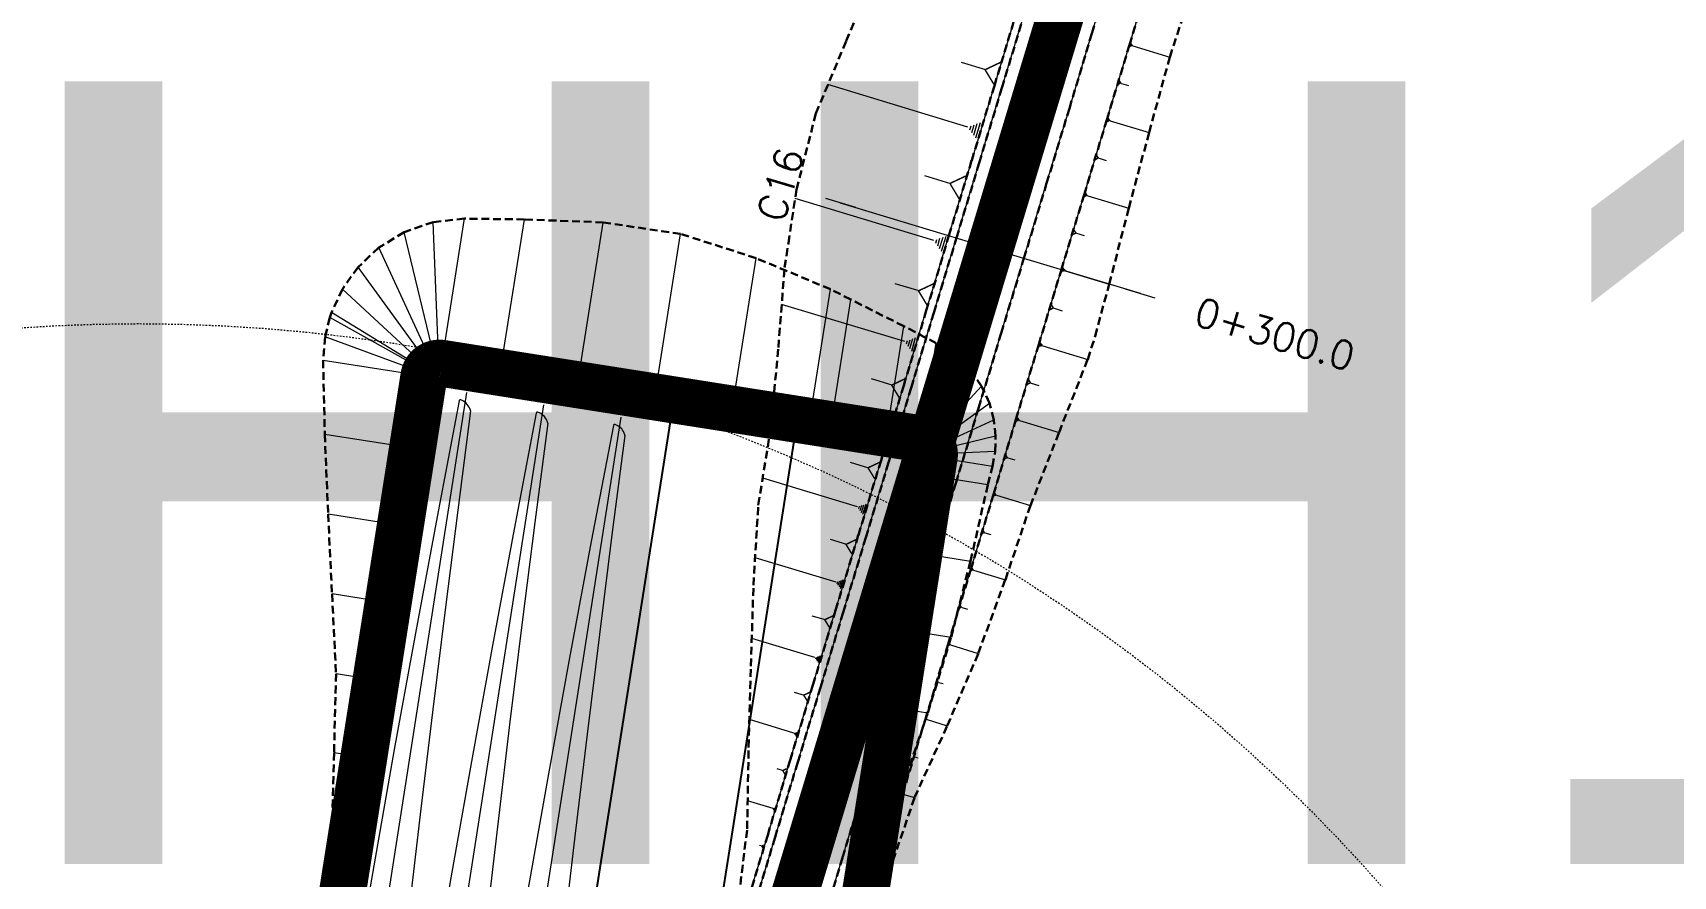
# Model space of a CAD drawing. Header units: metres. Extents: x 544752 to 548977, y 1840603 to 1844608.
# Drawn here: x 544981 to 545085.8, y 1844045.3 to 1844099.2 of the extents above; entities that cross this region are included whole.
import ezdxf

# ---------------------------------------------------------------- set-up
doc = ezdxf.new("R2010")
doc.units = ezdxf.units.M
doc.header["$MEASUREMENT"] = 0
for name, pattern in [('ACAD_ISO02W100', [15, 12, -3]), ('Anordnung Grundriss$0$GESTRICHELT', [0.75, 0.5, -0.25]), ('HIDDEN', [0.375, 0.25, -0.125])]:
    doc.linetypes.add(name, pattern=pattern)
doc.layers.add('C-ROAD', color=7, linetype='Continuous')
for name, color, linetype, lineweight in [('C-ROAD-CORR', 5, 'Continuous', 0), ('C-ROAD-SAMP', 150, 'HIDDEN', 0), ('C-ROAD-SAMP-TEXT', 11, 'Continuous', 0), ('C-ROAD-STAN', 11, 'Continuous', 0), ('C-TOPO-FEAT', 94, 'Continuous', 5), ('Line5', 5, 'Continuous', 13), ('Line7', 7, 'Continuous', 20), ('Đường', 5, 'ACAD_ISO02W100', 5)]:
    doc.layers.add(name, color=color, linetype=linetype, lineweight=lineweight)

# ---------------------------------------------------------------- blocks, each defined once
blk = doc.blocks.new('TB')
at = {"layer": 'Defpoints', "color": 5, "linetype": 'Anordnung Grundriss$0$GESTRICHELT', "lineweight": 5, "ltscale": 0.2}
blk.add_circle((-0.4, 0), 105.73, dxfattribs=at)
blk = doc.blocks.new('FREFEWRFERWF')
at = {"layer": 'Line5', "color": 5}
for p, q in [((-12.76, -0.82), (-14.44, 70.21)), ((-7.21, -0.68), (-8.89, 70.34)), ((-1.67, -0.55), (-3.35, 70.47)), ((-14.24, 0.57), (-11.33, 0.64)), ((-8.7, 0.7), (-5.79, 0.77)), ((-3.36, -0.08), (0, 0)), ((-3.16, 0.83), (-0.25, 0.9)), ((-14.45, -0.34), (-11.09, -0.26)), ((-8.91, -0.21), (-5.54, -0.13))]:
    blk.add_line(p, q, dxfattribs=at)
at = {"layer": 'Line5', "color": 5, "flags": 128}
for points in [[(-14.87, 69.05), (-14.9, 62.45), (-14.95, 55.86), (-15.03, 49.26), (-15.12, 42.67), (-15.24, 36.07), (-15.39, 29.48), (-15.56, 22.88), (-15.75, 16.29), (-15.96, 9.7)], [(-14.87, 69.05), (-14.87, 69.05), (-14.87, 69.06), (-14.87, 69.06), (-14.87, 69.07), (-14.87, 69.07), (-14.87, 69.07), (-14.87, 69.08), (-14.87, 69.08), (-14.86, 69.09)], [(-14.86, 69.09), (-14.81, 69.18), (-14.74, 69.28), (-14.67, 69.36), (-14.59, 69.44), (-14.5, 69.5), (-14.4, 69.56), (-14.3, 69.61), (-14.19, 69.65), (-14.08, 69.68)], [(-14.08, 69.68), (-14.07, 69.68), (-14.05, 69.68), (-14.03, 69.67), (-14.02, 69.67), (-14, 69.65), (-13.99, 69.64), (-13.98, 69.63), (-13.98, 69.61), (-13.98, 69.59)], [(-13.98, 69.59), (-13.51, 61.84), (-13.08, 54.08), (-12.69, 46.32), (-12.33, 38.56), (-12.01, 30.8), (-11.73, 23.04), (-11.48, 15.27), (-11.26, 7.5), (-11.09, -0.26)], [(-9.33, 69.18), (-9.36, 62.58), (-9.41, 55.99), (-9.48, 49.39), (-9.58, 42.8), (-9.7, 36.2), (-9.85, 29.61), (-10.01, 23.01), (-10.2, 16.42), (-10.42, 9.83)], [(-9.33, 69.18), (-9.33, 69.18), (-9.33, 69.19), (-9.33, 69.19), (-9.33, 69.2), (-9.33, 69.2), (-9.33, 69.21), (-9.33, 69.21), (-9.32, 69.21), (-9.32, 69.22)], [(-9.32, 69.22), (-9.27, 69.32), (-9.2, 69.41), (-9.13, 69.49), (-9.04, 69.57), (-8.95, 69.64), (-8.86, 69.69), (-8.76, 69.74), (-8.65, 69.78), (-8.54, 69.81)], [(-8.54, 69.81), (-8.52, 69.81), (-8.51, 69.81), (-8.49, 69.8), (-8.47, 69.8), (-8.46, 69.79), (-8.45, 69.77), (-8.44, 69.76), (-8.44, 69.74), (-8.43, 69.72)], [(-8.43, 69.72), (-7.97, 61.97), (-7.54, 54.21), (-7.15, 46.45), (-6.79, 38.69), (-6.47, 30.93), (-6.18, 23.17), (-5.93, 15.4), (-5.72, 7.64), (-5.54, -0.13)], [(-3.79, 69.31), (-3.82, 62.71), (-3.87, 56.12), (-3.94, 49.52), (-4.04, 42.93), (-4.16, 36.33), (-4.3, 29.74), (-4.47, 23.14), (-4.66, 16.55), (-4.87, 9.96)], [(-3.79, 69.31), (-3.79, 69.31), (-3.79, 69.32), (-3.79, 69.32), (-3.79, 69.33), (-3.78, 69.33), (-3.78, 69.34), (-3.78, 69.34), (-3.78, 69.35), (-3.78, 69.35)], [(-3.78, 69.35), (-3.72, 69.45), (-3.66, 69.54), (-3.58, 69.62), (-3.5, 69.7), (-3.41, 69.77), (-3.31, 69.83), (-3.21, 69.87), (-3.11, 69.91), (-3, 69.94)], [(-3, 69.94), (-2.98, 69.94), (-2.96, 69.94), (-2.95, 69.94), (-2.93, 69.93), (-2.92, 69.92), (-2.91, 69.9), (-2.9, 69.89), (-2.89, 69.87), (-2.89, 69.86)], [(-2.89, 69.86), (-2.43, 62.1), (-2, 54.34), (-1.6, 46.58), (-1.25, 38.82), (-0.93, 31.06), (-0.64, 23.3), (-0.39, 15.53), (-0.18, 7.77), (0, 0)], [(-10.4, 9.69), (-10.4, 9.7), (-10.41, 9.72), (-10.41, 9.73), (-10.41, 9.75), (-10.41, 9.76), (-10.42, 9.78), (-10.42, 9.8), (-10.42, 9.81), (-10.42, 9.83)], [(-4.86, 9.82), (-4.86, 9.83), (-4.86, 9.85), (-4.87, 9.86), (-4.87, 9.88), (-4.87, 9.9), (-4.87, 9.91), (-4.87, 9.93), (-4.87, 9.94), (-4.87, 9.96)], [(-4.86, 9.82), (-4.51, 8.85), (-4.21, 7.88), (-3.94, 6.89), (-3.72, 5.9), (-3.53, 4.9), (-3.38, 3.89), (-3.26, 2.87), (-3.19, 1.85), (-3.16, 0.83)], [(-4.86, 9.82), (-4.56, 8.74), (-4.29, 7.66), (-4.06, 6.57), (-3.86, 5.47), (-3.69, 4.37), (-3.56, 3.26), (-3.46, 2.15), (-3.39, 1.04), (-3.36, -0.08)], [(-15.94, 9.55), (-15.95, 9.57), (-15.95, 9.59), (-15.95, 9.6), (-15.96, 9.62), (-15.96, 9.63), (-15.96, 9.65), (-15.96, 9.67), (-15.96, 9.68), (-15.96, 9.7)], [(-15.94, 9.55), (-15.6, 8.59), (-15.3, 7.62), (-15.03, 6.63), (-14.8, 5.64), (-14.61, 4.63), (-14.46, 3.63), (-14.35, 2.61), (-14.28, 1.59), (-14.24, 0.57)], [(-15.94, 9.55), (-15.64, 8.48), (-15.38, 7.4), (-15.14, 6.31), (-14.95, 5.21), (-14.78, 4.11), (-14.65, 3), (-14.55, 1.89), (-14.48, 0.77), (-14.45, -0.34)], [(-10.4, 9.69), (-10.06, 8.72), (-9.75, 7.75), (-9.49, 6.76), (-9.26, 5.77), (-9.07, 4.77), (-8.92, 3.76), (-8.81, 2.74), (-8.73, 1.72), (-8.7, 0.7)], [(-10.4, 9.69), (-10.1, 8.61), (-9.83, 7.53), (-9.6, 6.44), (-9.4, 5.34), (-9.24, 4.24), (-9.1, 3.13), (-9, 2.02), (-8.94, 0.9), (-8.91, -0.21)]]:
    blk.add_lwpolyline(points, dxfattribs=at)
at = {"layer": 'Line7', "color": 7}
for p, q in [((-11.32, 9.73), (-11.32, 9.73)), ((-11.32, 9.73), (-11.32, 9.73)), ((-11.32, 9.73), (-11.32, 9.73)), ((-10.41, 9.76), (-10.41, 9.76)), ((-10.41, 9.76), (-10.41, 9.76)), ((-10.41, 9.76), (-10.41, 9.76)), ((-5.78, 9.87), (-5.78, 9.87)), ((-5.78, 9.87), (-5.78, 9.87)), ((-5.78, 9.87), (-5.78, 9.87)), ((-4.87, 9.89), (-4.87, 9.89)), ((-4.87, 9.89), (-4.87, 9.89)), ((-4.87, 9.89), (-4.87, 9.89)), ((-0.24, 10), (-0.24, 10)), ((-0.24, 10), (-0.24, 10)), ((-0.24, 10), (-0.24, 10)), ((-15.96, 9.63), (-15.96, 9.63)), ((-15.96, 9.63), (-15.96, 9.63)), ((-15.96, 9.63), (-15.96, 9.63))]:
    blk.add_line(p, q, dxfattribs=at)
blk = doc.blocks.new('RFEWF34RF')
blk.add_lwpolyline([(467558.37, 1441381.47), (467628.37, 1441381.47), (467628.37, 1441366.47), (467558.37, 1441366.47)], close=True)
at = {"xscale": 0.9, "yscale": 0.9714285714285716, "zscale": 0.9714285714285716, "rotation": 268.6444939923905}
blk.add_blockref('FREFEWRFERWF', (467559.27, 1441366.93), dxfattribs=at)
blk = doc.blocks.new('GFERFERF')
blk.add_lwpolyline([(467513.37, 1441358.47), (467628.37, 1441358.47), (467628.37, 1441366.47), (467513.37, 1441366.47)], close=True)
blk = doc.blocks.new('fcwdăed')
at = {"xscale": -1, "rotation": 19.89216182940478}
for name, p in [('GFERFERF', (1396356.81, 242240.54, -3.32)), ('RFEWF34RF', (1396367.36, 242211.39, -3.32))]:
    blk.add_blockref(name, p, dxfattribs=at)
blk = doc.blocks.new('STA')
blk.add_circle((0, 0), 0.036)
blk = doc.blocks.new('PI')
h = blk.add_hatch(color=256)
h.dxf.hatch_style = 1
h.paths.add_polyline_path([(0.011, 0, 1), (-0.011, 0, 1)])
at = {"xscale": 0.3048, "yscale": 0.3048, "zscale": 0.3048}
blk.add_blockref('STA', (0, 0), dxfattribs=at)

msp = doc.modelspace()

# ---------------------------------------------------------------- linework, layer by layer
at = {"layer": 'C-ROAD', "color": 3, "linetype": 'Continuous', "lineweight": 13}
for p, q in [((545006.16, 1844078.24), (545006, 1844077.25)), ((545007.15, 1844078.08), (545006.16, 1844078.24)), ((545038.75, 1844073.09), (545037.77, 1844073.25)), ((545038.6, 1844072.11), (545038.75, 1844073.09))]:
    msp.add_line(p, q, dxfattribs=at)
at = {"layer": 'C-ROAD', "color": 1, "linetype": 'ACAD_ISO02W100', "lineweight": 60, "ltscale": 0.1, "const_width": 3, "flags": 128}
for points in [[(545006, 1844077.25), (544997.69, 1844024.57)], [(545037.77, 1844073.25), (545007.15, 1844078.08)], [(545020.67, 1843958.51), (545038.6, 1844072.11)]]:
    msp.add_lwpolyline(points, dxfattribs=at)
at = {"layer": 'C-ROAD', "color": 1, "linetype": 'ACAD_ISO02W100', "lineweight": -3, "ltscale": 0.1, "const_width": 3, "flags": 128}
for points in [[(545007.15, 1844078.08, 0.414211), (545006, 1844077.25)], [(545038.6, 1844072.11, 0.414214), (545037.77, 1844073.25)]]:
    msp.add_lwpolyline(points, format="xyb", dxfattribs=at)
at = {"layer": 'C-ROAD-CORR', "color": 160, "linetype": 'Continuous'}
for p, q in [((545051.15, 1844098.54, 772.84), (545051.07, 1844098.28, 772.84)), ((545051.18, 1844098.49, 772.81), (545051.12, 1844098.3, 772.81)), ((545051.21, 1844098.45, 772.78), (545051.18, 1844098.32, 772.78)), ((545051.25, 1844098.4, 772.75), (545051.23, 1844098.34, 772.75)), ((545051.28, 1844098.36, 772.72), (545053.65, 1844097.64, 771.07)), ((545041.89, 1844096.82, 772.18), (545040.33, 1844097.29, 771.09)), ((545040.75, 1844093.17, 771.99), (545031.81, 1844095.88, 765.76)), ((545050.56, 1844095.96, 772.58), (545051, 1844095.83, 772.28)), ((545041.13, 1844092.66, 772.33), (545041.35, 1844093.39, 772.33)), ((545041.26, 1844092.49, 772.44), (545041.55, 1844093.46, 772.44)), ((545049.7, 1844093.76, 772.57), (545049.62, 1844093.49, 772.57)), ((545049.74, 1844093.71, 772.54), (545049.68, 1844093.51, 772.54)), ((545049.77, 1844093.66, 772.51), (545049.73, 1844093.53, 772.51)), ((545049.81, 1844093.62, 772.48), (545049.79, 1844093.55, 772.48)), ((545049.84, 1844093.57, 772.44), (545052.32, 1844092.82, 770.72)), ((545040.88, 1844093, 772.1), (545040.95, 1844093.24, 772.1)), ((545041.01, 1844092.83, 772.21), (545041.15, 1844093.32, 772.21)), ((545049.13, 1844091.18, 772.33), (545049.59, 1844091.03, 772.01)), ((545039.65, 1844089.55, 771.84), (545038, 1844090.05, 770.69)), ((545048.26, 1844088.98, 772.35), (545048.17, 1844088.7, 772.35)), ((545048.3, 1844088.93, 772.32), (545048.23, 1844088.72, 772.32)), ((545048.33, 1844088.88, 772.29), (545048.29, 1844088.74, 772.29)), ((545048.37, 1844088.83, 772.25), (545048.35, 1844088.76, 772.25)), ((545048.41, 1844088.78, 772.22), (545051.03, 1844087.99, 770.4)), ((545006.95, 1844078.09, 772.19), (545006.59, 1844087.1, 766.17)), ((545006.95, 1844078.09, 772.19), (545006.59, 1844087.1, 766.17)), ((545006.95, 1844078.09, 772.19), (545006.59, 1844087.1, 766.17)), ((545006.95, 1844078.09, 772.19), (545006.59, 1844087.1, 766.17)), ((545007.15, 1844078.08, 772.19), (545008.6, 1844087.32, 765.95)), ((545007.15, 1844078.08, 772.19), (545008.6, 1844087.32, 765.95)), ((545007.15, 1844078.08, 772.19), (545008.6, 1844087.32, 765.95)), ((545007.15, 1844078.08, 772.19), (545008.6, 1844087.32, 765.95)), ((545010.88, 1844077.49, 772.19), (545012.42, 1844087.27, 765.59)), ((545010.88, 1844077.49, 772.19), (545012.42, 1844087.27, 765.59)), ((545010.88, 1844077.49, 772.19), (545012.42, 1844087.27, 765.59)), ((545010.88, 1844077.49, 772.19), (545012.42, 1844087.27, 765.59)), ((545006.76, 1844078.07, 772.19), (545004.73, 1844086.46, 766.43)), ((545006.76, 1844078.07, 772.19), (545004.73, 1844086.46, 766.43)), ((545006.76, 1844078.07, 772.19), (545004.73, 1844086.46, 766.43)), ((545006.76, 1844078.07, 772.19), (545004.73, 1844086.46, 766.43)), ((545015.82, 1844076.71, 772.19), (545017.46, 1844087.08, 765.19)), ((545015.82, 1844076.71, 772.19), (545017.46, 1844087.08, 765.19)), ((545015.82, 1844076.71, 772.19), (545017.46, 1844087.08, 765.19)), ((545015.82, 1844076.71, 772.19), (545017.46, 1844087.08, 765.19)), ((545020.76, 1844075.93, 772.19), (545022.4, 1844086.34, 765.17)), ((545020.76, 1844075.93, 772.19), (545022.4, 1844086.34, 765.17)), ((545020.76, 1844075.93, 772.19), (545022.4, 1844086.34, 765.17)), ((545020.76, 1844075.93, 772.19), (545022.4, 1844086.34, 765.17)), ((545038.82, 1844085.58, 771.96), (545038.96, 1844086.07, 771.96)), ((545038.94, 1844085.42, 772.07), (545039.16, 1844086.14, 772.07)), ((545039.07, 1844085.25, 772.18), (545039.36, 1844086.21, 772.18)), ((545047.69, 1844086.39, 772.13), (545048.18, 1844086.24, 771.79)), ((545006.57, 1844078, 772.18), (545003.12, 1844085.47, 766.7)), ((545006.57, 1844078, 772.18), (545003.12, 1844085.47, 766.7)), ((545006.57, 1844078, 772.18), (545003.12, 1844085.47, 766.7)), ((545006.57, 1844078, 772.18), (545003.12, 1844085.47, 766.7)), ((545038.69, 1844085.75, 771.84), (545038.77, 1844085.99, 771.84)), ((545006.4, 1844077.9, 772.18), (545001.8, 1844084.23, 766.96)), ((545006.4, 1844077.9, 772.18), (545001.8, 1844084.23, 766.96)), ((545006.4, 1844077.9, 772.18), (545001.8, 1844084.23, 766.96)), ((545006.4, 1844077.9, 772.18), (545001.8, 1844084.23, 766.96)), ((545025.7, 1844075.15, 772.19), (545027.22, 1844084.8, 765.68)), ((545025.7, 1844075.15, 772.19), (545027.22, 1844084.8, 765.68)), ((545025.7, 1844075.15, 772.19), (545027.22, 1844084.8, 765.68)), ((545025.7, 1844075.15, 772.19), (545027.22, 1844084.8, 765.68)), ((545046.82, 1844084.2, 772.19), (545046.73, 1844083.9, 772.19)), ((545046.86, 1844084.15, 772.15), (545046.79, 1844083.92, 772.15)), ((545046.9, 1844084.1, 772.12), (545046.85, 1844083.94, 772.12)), ((545046.94, 1844084.04, 772.08), (545046.91, 1844083.97, 772.08)), ((545046.97, 1844083.99, 772.05), (545049.77, 1844083.14, 770.1)), ((545037.64, 1844082.7, 771.68), (545036.1, 1844083.16, 770.61)), ((545006.25, 1844077.77, 772.18), (545000.79, 1844082.82, 767.22)), ((545006.25, 1844077.77, 772.18), (545000.79, 1844082.82, 767.22)), ((545006.25, 1844077.77, 772.18), (545000.79, 1844082.82, 767.22)), ((545006.25, 1844077.77, 772.18), (545000.79, 1844082.82, 767.22)), ((545030.64, 1844074.37, 772.19), (545031.97, 1844082.81, 766.5)), ((545030.64, 1844074.37, 772.19), (545031.97, 1844082.81, 766.5)), ((545030.64, 1844074.37, 772.19), (545031.97, 1844082.81, 766.5)), ((545030.64, 1844074.37, 772.19), (545031.97, 1844082.81, 766.5)), ((545032.01, 1844074.16, 772.19), (545033.27, 1844082.15, 766.79)), ((545032.01, 1844074.16, 772.19), (545033.27, 1844082.15, 766.79)), ((545032.01, 1844074.16, 772.19), (545033.27, 1844082.15, 766.79)), ((545032.01, 1844074.16, 772.19), (545033.27, 1844082.15, 766.79)), ((545006.12, 1844077.58, 772.17), (544999.99, 1844081.01, 767.49)), ((545006.12, 1844077.58, 772.17), (544999.99, 1844081.01, 767.49)), ((545006.12, 1844077.58, 772.17), (544999.99, 1844081.01, 767.49)), ((545006.12, 1844077.58, 772.17), (544999.99, 1844081.01, 767.49)), ((545006.14, 1844077.62, 772.17), (545000.09, 1844081.32, 767.45)), ((545006.14, 1844077.62, 772.17), (545000.09, 1844081.32, 767.45)), ((545006.14, 1844077.62, 772.17), (545000.09, 1844081.32, 767.45)), ((545006.14, 1844077.62, 772.17), (545000.09, 1844081.32, 767.45)), ((545036.71, 1844079.47, 771.65), (545028.85, 1844081.84, 766.18)), ((545046.26, 1844081.6, 771.99), (545046.78, 1844081.44, 771.62)), ((545006.05, 1844077.44, 772.17), (544999.69, 1844079.78, 767.65)), ((545006.05, 1844077.44, 772.17), (544999.69, 1844079.78, 767.65)), ((545006.05, 1844077.44, 772.17), (544999.69, 1844079.78, 767.65)), ((545006.05, 1844077.44, 772.17), (544999.69, 1844079.78, 767.65)), ((545035.58, 1844073.6, 772.19), (545036.66, 1844080.45, 767.56)), ((545035.58, 1844073.6, 772.19), (545036.66, 1844080.45, 767.56)), ((545035.58, 1844073.6, 772.19), (545036.66, 1844080.45, 767.56)), ((545035.58, 1844073.6, 772.19), (545036.66, 1844080.45, 767.56)), ((545036.82, 1844079.32, 771.75), (545036.89, 1844079.53, 771.75)), ((545036.93, 1844079.17, 771.85), (545037.06, 1844079.59, 771.85)), ((545037.04, 1844079.02, 771.95), (545037.24, 1844079.66, 771.95)), ((545037.16, 1844078.86, 772.05), (545037.41, 1844079.72, 772.05)), ((545037.77, 1844073.25, 772.19), (545038.73, 1844079.37, 768.05)), ((545037.77, 1844073.25, 772.19), (545038.73, 1844079.37, 768.05)), ((545037.77, 1844073.25, 772.19), (545038.73, 1844079.37, 768.05)), ((545037.77, 1844073.25, 772.19), (545038.73, 1844079.37, 768.05)), ((545045.37, 1844079.42, 772.08), (545045.28, 1844079.11, 772.08)), ((545045.41, 1844079.37, 772.04), (545045.34, 1844079.13, 772.04)), ((545045.45, 1844079.31, 772.01), (545045.41, 1844079.16, 772.01)), ((545045.49, 1844079.26, 771.97), (545045.47, 1844079.18, 771.97)), ((545045.53, 1844079.2, 771.93), (545048.4, 1844078.33, 769.93)), ((545006, 1844077.25, 772.17), (544999.56, 1844078.27, 767.82)), ((545006, 1844077.25, 772.17), (544999.56, 1844078.27, 767.82)), ((545006, 1844077.25, 772.17), (544999.56, 1844078.27, 767.82)), ((545006, 1844077.25, 772.17), (544999.56, 1844078.27, 767.82)), ((545037.96, 1844073.2, 772.19), (545039.94, 1844078.59, 768.36)), ((545037.96, 1844073.2, 772.19), (545039.94, 1844078.59, 768.36)), ((545037.96, 1844073.2, 772.19), (545039.94, 1844078.59, 768.36)), ((545037.96, 1844073.2, 772.19), (545039.94, 1844078.59, 768.36)), ((545035.92, 1844076.68, 771.63), (545034.6, 1844077.08, 770.71)), ((545038.13, 1844073.11, 772.19), (545040.91, 1844077.64, 768.64)), ((545038.13, 1844073.11, 772.19), (545040.91, 1844077.64, 768.64)), ((545038.13, 1844073.11, 772.19), (545040.91, 1844077.64, 768.64)), ((545038.13, 1844073.11, 772.19), (545040.91, 1844077.64, 768.64)), ((545038.29, 1844073, 772.18), (545041.62, 1844076.61, 768.91)), ((545038.29, 1844073, 772.18), (545041.62, 1844076.61, 768.91)), ((545038.29, 1844073, 772.18), (545041.62, 1844076.61, 768.91)), ((545038.29, 1844073, 772.18), (545041.62, 1844076.61, 768.91)), ((545044.79, 1844076.81, 771.9), (545045.28, 1844076.67, 771.55)), ((545035.13, 1844073.89, 771.61), (545028.35, 1844075.94, 766.88)), ((545038.42, 1844072.85, 772.18), (545042.12, 1844075.54, 769.13)), ((545038.42, 1844072.85, 772.18), (545042.12, 1844075.54, 769.13)), ((545038.42, 1844072.85, 772.18), (545042.12, 1844075.54, 769.13)), ((545038.42, 1844072.85, 772.18), (545042.12, 1844075.54, 769.13)), ((545043.91, 1844074.62, 771.99), (545043.83, 1844074.34, 771.99)), ((545043.95, 1844074.57, 771.95), (545043.88, 1844074.37, 771.95)), ((545043.98, 1844074.52, 771.92), (545043.94, 1844074.39, 771.92)), ((545005.28, 1844072.66, 772.07), (544999.67, 1844073.54, 768.29)), ((545005.28, 1844072.66, 772.07), (544999.67, 1844073.54, 768.29)), ((545005.28, 1844072.66, 772.07), (544999.67, 1844073.54, 768.29)), ((545005.28, 1844072.66, 772.07), (544999.67, 1844073.54, 768.29)), ((545035.23, 1844073.76, 771.69), (545035.28, 1844073.94, 771.69)), ((545035.32, 1844073.63, 771.78), (545035.43, 1844074, 771.78)), ((545035.42, 1844073.5, 771.87), (545035.59, 1844074.05, 771.87)), ((545035.51, 1844073.37, 771.95), (545035.74, 1844074.11, 771.95)), ((545038.52, 1844072.68, 772.18), (545042.4, 1844074.48, 769.32)), ((545038.52, 1844072.68, 772.18), (545042.4, 1844074.48, 769.32)), ((545038.52, 1844072.68, 772.18), (545042.4, 1844074.48, 769.32)), ((545038.52, 1844072.68, 772.18), (545042.4, 1844074.48, 769.32)), ((545044.02, 1844074.47, 771.89), (545044, 1844074.41, 771.89)), ((545044.05, 1844074.43, 771.86), (545046.57, 1844073.66, 770.11)), ((545038.58, 1844072.5, 772.17), (545042.52, 1844073.44, 769.48)), ((545038.58, 1844072.5, 772.17), (545042.52, 1844073.44, 769.48)), ((545038.58, 1844072.5, 772.17), (545042.52, 1844073.44, 769.48)), ((545038.58, 1844072.5, 772.17), (545042.52, 1844073.44, 769.48)), ((545038.61, 1844072.3, 772.17), (545042.5, 1844072.46, 769.58)), ((545038.61, 1844072.3, 772.17), (545042.5, 1844072.46, 769.58)), ((545038.61, 1844072.3, 772.17), (545042.5, 1844072.46, 769.58)), ((545038.61, 1844072.3, 772.17), (545042.5, 1844072.46, 769.58)), ((545034.42, 1844071.39, 771.58), (545033.26, 1844071.75, 770.78)), ((545038.6, 1844072.11, 772.17), (545042.32, 1844071.52, 769.65)), ((545038.6, 1844072.11, 772.17), (545042.32, 1844071.52, 769.65)), ((545038.6, 1844072.11, 772.17), (545042.32, 1844071.52, 769.65)), ((545038.6, 1844072.11, 772.17), (545042.32, 1844071.52, 769.65)), ((545043.31, 1844072.04, 771.82), (545043.74, 1844071.91, 771.52)), ((545033.7, 1844068.91, 771.55), (545027.64, 1844070.74, 767.33)), ((545038.41, 1844070.91, 772.14), (545042.03, 1844070.34, 769.7)), ((545038.41, 1844070.91, 772.14), (545042.03, 1844070.34, 769.7)), ((545038.41, 1844070.91, 772.14), (545042.03, 1844070.34, 769.7)), ((545038.41, 1844070.91, 772.14), (545042.03, 1844070.34, 769.7)), ((545042.45, 1844069.82, 771.89), (545042.38, 1844069.58, 771.89)), ((545042.48, 1844069.77, 771.87), (545042.43, 1844069.6, 771.87)), ((545042.51, 1844069.73, 771.84), (545042.48, 1844069.62, 771.84)), ((545042.54, 1844069.69, 771.81), (545042.52, 1844069.63, 771.81)), ((545042.57, 1844069.65, 771.78), (545044.74, 1844068.99, 770.27)), ((545004.5, 1844067.72, 771.97), (544999.88, 1844068.45, 768.86)), ((545004.5, 1844067.72, 771.97), (544999.88, 1844068.45, 768.86)), ((545004.5, 1844067.72, 771.97), (544999.88, 1844068.45, 768.86)), ((545004.5, 1844067.72, 771.97), (544999.88, 1844068.45, 768.86)), ((545033.78, 1844068.79, 771.63), (545033.83, 1844068.96, 771.63)), ((545033.87, 1844068.68, 771.71), (545033.97, 1844069.01, 771.71)), ((545033.95, 1844068.56, 771.78), (545034.1, 1844069.05, 771.78)), ((545034.04, 1844068.44, 771.86), (545034.24, 1844069.1, 771.86)), ((545041.84, 1844067.26, 771.74), (545042.22, 1844067.14, 771.47)), ((545033.01, 1844066.5, 771.53), (545031.97, 1844066.82, 770.81)), ((545032.33, 1844064.1, 771.51), (545027.16, 1844065.66, 767.91)), ((545037.63, 1844065.97, 772.04), (545040.91, 1844065.45, 769.83)), ((545037.63, 1844065.97, 772.04), (545040.91, 1844065.45, 769.83)), ((545037.63, 1844065.97, 772.04), (545040.91, 1844065.45, 769.83)), ((545037.63, 1844065.97, 772.04), (545040.91, 1844065.45, 769.83)), ((545032.4, 1844064, 771.58), (545032.44, 1844064.14, 771.58)), ((545032.47, 1844063.9, 771.64), (545032.56, 1844064.18, 771.64)), ((545032.55, 1844063.8, 771.71), (545032.67, 1844064.22, 771.71)), ((545032.62, 1844063.7, 771.77), (545032.79, 1844064.27, 771.77)), ((545041, 1844065.02, 771.8), (545040.93, 1844064.8, 771.8)), ((545041.03, 1844064.99, 771.77), (545040.98, 1844064.82, 771.77)), ((545041.05, 1844064.95, 771.75), (545041.02, 1844064.84, 771.75)), ((545041.08, 1844064.91, 771.72), (545041.07, 1844064.85, 771.72)), ((545041.11, 1844064.87, 771.7), (545043.14, 1844064.26, 770.28)), ((545003.72, 1844062.78, 771.87), (545000.13, 1844063.35, 769.45)), ((545003.72, 1844062.78, 771.87), (545000.13, 1844063.35, 769.45)), ((545003.72, 1844062.78, 771.87), (545000.13, 1844063.35, 769.45)), ((545003.72, 1844062.78, 771.87), (545000.13, 1844063.35, 769.45)), ((545031.65, 1844061.69, 771.5), (545030.81, 1844061.94, 770.91)), ((545040.38, 1844062.48, 771.65), (545040.72, 1844062.38, 771.41)), ((545036.85, 1844061.03, 771.94), (545039.68, 1844060.59, 770.04)), ((545036.85, 1844061.03, 771.94), (545039.68, 1844060.59, 770.04)), ((545036.85, 1844061.03, 771.94), (545039.68, 1844060.59, 770.04)), ((545036.85, 1844061.03, 771.94), (545039.68, 1844060.59, 770.04)), ((545030.98, 1844059.28, 771.49), (545026.94, 1844060.5, 768.67)), ((545039.54, 1844060.23, 771.7), (545039.48, 1844060.03, 771.7)), ((545039.57, 1844060.19, 771.68), (545039.52, 1844060.05, 771.68)), ((545039.59, 1844060.16, 771.66), (545039.56, 1844060.06, 771.66)), ((545039.62, 1844060.12, 771.64), (545039.6, 1844060.08, 771.64)), ((545039.64, 1844060.09, 771.61), (545041.41, 1844059.55, 770.38)), ((545031.04, 1844059.2, 771.54), (545031.07, 1844059.31, 771.54)), ((545031.1, 1844059.13, 771.59), (545031.16, 1844059.35, 771.59)), ((545031.15, 1844059.05, 771.64), (545031.25, 1844059.38, 771.64)), ((545031.21, 1844058.97, 771.69), (545031.34, 1844059.41, 771.69)), ((545002.94, 1844057.84, 771.77), (545000.39, 1844058.25, 770.05)), ((545002.94, 1844057.84, 771.77), (545000.39, 1844058.25, 770.05)), ((545002.94, 1844057.84, 771.77), (545000.39, 1844058.25, 770.05)), ((545002.94, 1844057.84, 771.77), (545000.39, 1844058.25, 770.05)), ((545030.31, 1844056.87, 771.48), (545029.68, 1844057.06, 771.04)), ((545038.89, 1844057.7, 771.58), (545039.17, 1844057.62, 771.39)), ((545036.07, 1844056.09, 771.84), (545038.19, 1844055.76, 770.41)), ((545036.07, 1844056.09, 771.84), (545038.19, 1844055.76, 770.41)), ((545036.07, 1844056.09, 771.84), (545038.19, 1844055.76, 770.41)), ((545036.07, 1844056.09, 771.84), (545038.19, 1844055.76, 770.41)), ((545029.64, 1844054.46, 771.46), (545026.79, 1844055.33, 769.48)), ((545038.08, 1844055.42, 771.61), (545038.03, 1844055.28, 771.61)), ((545038.09, 1844055.39, 771.6), (545038.06, 1844055.29, 771.6)), ((545038.11, 1844055.37, 771.58), (545038.09, 1844055.3, 771.58)), ((545038.13, 1844055.34, 771.56), (545038.12, 1844055.31, 771.56)), ((545038.15, 1844055.32, 771.55), (545039.43, 1844054.93, 770.65)), ((545029.68, 1844054.41, 771.5), (545029.71, 1844054.49, 771.5)), ((545029.72, 1844054.35, 771.54), (545029.77, 1844054.51, 771.54)), ((545029.76, 1844054.3, 771.57), (545029.83, 1844054.53, 771.57)), ((545029.8, 1844054.24, 771.61), (545029.9, 1844054.56, 771.61)), ((545002.16, 1844052.9, 771.67), (545000.26, 1844053.21, 770.39)), ((545002.16, 1844052.9, 771.67), (545000.26, 1844053.21, 770.39)), ((545002.16, 1844052.9, 771.67), (545000.26, 1844053.21, 770.39)), ((545002.16, 1844052.9, 771.67), (545000.26, 1844053.21, 770.39)), ((545037.4, 1844052.93, 771.52), (545037.58, 1844052.88, 771.39)), ((545028.97, 1844052.05, 771.45), (545028.56, 1844052.18, 771.17)), ((545035.29, 1844051.15, 771.74), (545036.54, 1844050.96, 770.9)), ((545035.29, 1844051.15, 771.74), (545036.54, 1844050.96, 770.9)), ((545035.29, 1844051.15, 771.74), (545036.54, 1844050.96, 770.9)), ((545035.29, 1844051.15, 771.74), (545036.54, 1844050.96, 770.9)), ((545036.61, 1844050.6, 771.52), (545036.58, 1844050.53, 771.52)), ((545036.62, 1844050.59, 771.51), (545036.6, 1844050.53, 771.51)), ((545036.63, 1844050.58, 771.5), (545036.61, 1844050.54, 771.5)), ((545036.64, 1844050.56, 771.5), (545036.63, 1844050.54, 771.5)), ((545036.65, 1844050.55, 771.49), (545037.34, 1844050.34, 771)), ((545028.31, 1844049.64, 771.44), (545026.68, 1844050.14, 770.31)), ((545028.33, 1844049.61, 771.46), (545028.34, 1844049.66, 771.46)), ((545028.35, 1844049.58, 771.49), (545028.38, 1844049.67, 771.49)), ((545028.37, 1844049.55, 771.51), (545028.41, 1844049.68, 771.51)), ((545028.4, 1844049.52, 771.53), (545028.45, 1844049.7, 771.53)), ((545001.38, 1844047.97, 771.57), (545000.12, 1844048.16, 770.73)), ((545001.38, 1844047.97, 771.57), (545000.12, 1844048.16, 770.73)), ((545001.38, 1844047.97, 771.57), (545000.12, 1844048.16, 770.73)), ((545001.38, 1844047.97, 771.57), (545000.12, 1844048.16, 770.73)), ((545027.63, 1844047.24, 771.43), (545027.43, 1844047.29, 771.29)), ((545035.91, 1844048.16, 771.44), (545036.03, 1844048.12, 771.36)), ((545034.51, 1844046.21, 771.64), (545035.44, 1844046.07, 771.02)), ((545034.51, 1844046.21, 771.64), (545035.44, 1844046.07, 771.02)), ((545034.51, 1844046.21, 771.64), (545035.44, 1844046.07, 771.02)), ((545034.51, 1844046.21, 771.64), (545035.44, 1844046.07, 771.02)), ((545035.15, 1844045.81, 771.43), (545035.13, 1844045.75, 771.43)), ((545035.16, 1844045.8, 771.42), (545035.15, 1844045.75, 771.42)), ((545035.17, 1844045.79, 771.41), (545035.16, 1844045.76, 771.41)), ((545035.18, 1844045.78, 771.41), (545035.17, 1844045.76, 771.41)), ((545035.18, 1844045.77, 771.4), (545035.72, 1844045.6, 771.02))]:
    msp.add_line(p, q, dxfattribs=at)
at = {"layer": 'C-ROAD-CORR', "color": 5, "linetype": 'Anordnung Grundriss$0$GESTRICHELT', "lineweight": 30, "extrusion": (-0.530916, 0.160686, 0.83205), "const_width": 0.1}
for points, elevation in [([(-1922916.96, -9994.36), (-1922916.22, -9995.34), (-1922915.49, -9994.36)], 7591.61), ([(-1922909.39, -9994.54), (-1922908.62, -9995.57), (-1922907.84, -9994.54)], 7591.34), ([(-1922902.19, -9994.64), (-1922901.47, -9995.6), (-1922900.75, -9994.64)], 7591.18), ([(-1922895.84, -9994.71), (-1922895.21, -9995.54), (-1922894.59, -9994.71)], 7591.08), ([(-1922890.27, -9994.77), (-1922889.72, -9995.5), (-1922889.18, -9994.77)], 7590.99), ([(-1922885.12, -9994.82), (-1922884.63, -9995.47), (-1922884.15, -9994.82)], 7590.91), ([(-1922880.03, -9994.88), (-1922879.63, -9995.41), (-1922879.24, -9994.88)], 7590.83), ([(-1922874.93, -9994.93), (-1922874.63, -9995.33), (-1922874.34, -9994.93)], 7590.75), ([(-1922869.83, -9994.99), (-1922869.63, -9995.24), (-1922869.44, -9994.99)], 7590.67), ([(-1922864.73, -9995.04), (-1922864.63, -9995.16), (-1922864.54, -9995.04)], 7590.59)]:
    msp.add_lwpolyline(points, dxfattribs=dict(at, elevation=elevation))
at = {"layer": 'C-ROAD-CORR', "color": 5, "linetype": 'Anordnung Grundriss$0$GESTRICHELT', "lineweight": 30, "extrusion": (-0.530916, 0.160686, -0.83205), "const_width": 0.1}
for points, elevation in [([(-1922917.71, 10845.39), (-1922917.92, 10845.11), (-1922918.12, 10845.39)], 6301.55), ([(-1922912.7, 10845.25), (-1922912.92, 10844.96), (-1922913.13, 10845.25)], 6301.75), ([(-1922907.68, 10845.15), (-1922907.92, 10844.84), (-1922908.15, 10845.15)], 6301.9), ([(-1922902.67, 10845.07), (-1922902.92, 10844.75), (-1922903.16, 10845.07)], 6302.02), ([(-1922897.69, 10845.02), (-1922897.92, 10844.71), (-1922898.15, 10845.02)], 6302.1), ([(-1922892.72, 10844.96), (-1922892.92, 10844.7), (-1922893.12, 10844.96)], 6302.18), ([(-1922887.74, 10844.91), (-1922887.92, 10844.67), (-1922888.1, 10844.91)], 6302.26), ([(-1922882.75, 10844.85), (-1922882.92, 10844.64), (-1922883.08, 10844.85)], 6302.35), ([(-1922877.79, 10844.8), (-1922877.92, 10844.63), (-1922878.05, 10844.8)], 6302.43), ([(-1922872.83, 10844.75), (-1922872.92, 10844.63), (-1922873, 10844.75)], 6302.51), ([(-1922867.86, 10844.69), (-1922867.92, 10844.62), (-1922867.97, 10844.69)], 6302.59)]:
    msp.add_lwpolyline(points, dxfattribs=dict(at, elevation=elevation))
at = {"layer": 'C-ROAD-CORR', "color": 11, "linetype": 'Anordnung Grundriss$0$GESTRICHELT', "lineweight": 30}
msp.add_polyline3d([(545033.73, 1844041.28, 771.54), (545034.51, 1844046.21, 771.64), (545035.29, 1844051.15, 771.74), (545036.07, 1844056.09, 771.84), (545036.85, 1844061.03, 771.94), (545037.63, 1844065.97, 772.04), (545038.41, 1844070.91, 772.14), (545038.6, 1844072.11, 772.17), (545038.61, 1844072.3, 772.17), (545038.58, 1844072.5, 772.17), (545038.52, 1844072.68, 772.18), (545038.42, 1844072.85, 772.18), (545038.29, 1844073, 772.18), (545038.13, 1844073.11, 772.19), (545037.96, 1844073.2, 772.19), (545037.77, 1844073.25, 772.19), (545035.58, 1844073.6, 772.19), (545032.01, 1844074.16, 772.19), (545030.64, 1844074.37, 772.19), (545025.7, 1844075.15, 772.19), (545020.76, 1844075.93, 772.19), (545015.82, 1844076.71, 772.19), (545010.88, 1844077.49, 772.19), (545007.15, 1844078.08, 772.19), (545006.95, 1844078.09, 772.19), (545006.76, 1844078.07, 772.19), (545006.57, 1844078, 772.18), (545006.4, 1844077.9, 772.18), (545006.25, 1844077.77, 772.18), (545006.14, 1844077.62, 772.17), (545006.12, 1844077.58, 772.17), (545006.05, 1844077.44, 772.17), (545006, 1844077.25, 772.17), (545005.28, 1844072.66, 772.07), (545004.5, 1844067.72, 771.97), (545003.72, 1844062.78, 771.87), (545002.94, 1844057.84, 771.77), (545002.16, 1844052.9, 771.67), (545001.38, 1844047.97, 771.57), (545000.6, 1844043.03, 771.47)], dxfattribs=at)
at = {"layer": 'C-ROAD-CORR', "color": 92, "linetype": 'Anordnung Grundriss$0$GESTRICHELT', "lineweight": 30}
msp.add_polyline3d([(545033.73, 1844041.28, 771.54), (545034.51, 1844046.21, 771.64), (545035.29, 1844051.15, 771.74), (545036.07, 1844056.09, 771.84), (545036.85, 1844061.03, 771.94), (545037.63, 1844065.97, 772.04), (545038.41, 1844070.91, 772.14), (545038.6, 1844072.11, 772.17), (545038.61, 1844072.3, 772.17), (545038.58, 1844072.5, 772.17), (545038.52, 1844072.68, 772.18), (545038.42, 1844072.85, 772.18), (545038.29, 1844073, 772.18), (545038.13, 1844073.11, 772.19), (545037.96, 1844073.2, 772.19), (545037.77, 1844073.25, 772.19), (545035.58, 1844073.6, 772.19), (545032.01, 1844074.16, 772.19), (545030.64, 1844074.37, 772.19), (545025.7, 1844075.15, 772.19), (545020.76, 1844075.93, 772.19), (545015.82, 1844076.71, 772.19), (545010.88, 1844077.49, 772.19), (545007.15, 1844078.08, 772.19), (545006.95, 1844078.09, 772.19), (545006.76, 1844078.07, 772.19), (545006.57, 1844078, 772.18), (545006.4, 1844077.9, 772.18), (545006.25, 1844077.77, 772.18), (545006.14, 1844077.62, 772.17), (545006.12, 1844077.58, 772.17), (545006.05, 1844077.44, 772.17), (545006, 1844077.25, 772.17), (545005.28, 1844072.66, 772.07), (545004.5, 1844067.72, 771.97), (545003.72, 1844062.78, 771.87), (545002.94, 1844057.84, 771.77), (545002.16, 1844052.9, 771.67), (545001.38, 1844047.97, 771.57), (545000.6, 1844043.03, 771.47)], dxfattribs=at)
at = {"layer": 'C-ROAD-SAMP', "color": 1, "linetype": 'Continuous', "lineweight": 13}
msp.add_lwpolyline([(545032.6, 1844088.34), (545042.17, 1844085.44), (545051.75, 1844082.55)], dxfattribs=at)
at = {"layer": 'C-ROAD-SAMP-TEXT', "color": 1, "linetype": 'Continuous', "lineweight": -3}
msp.add_line((545043.13, 1844085.15), (545041.22, 1844085.73), dxfattribs=at)
at = {"layer": 'C-ROAD-SAMP-TEXT', "color": 4, "linetype": 'Continuous', "lineweight": 5}
msp.add_line((545050.79, 1844082.84), (545052.7, 1844082.26), dxfattribs=at)
at = {"layer": 'C-TOPO-FEAT', "color": 94, "linetype": 'Continuous', "lineweight": 0, "ltscale": 2}
msp.add_polyline3d([(545033.69, 1844041, 771.34), (545035.13, 1844045.78, 771.43), (545036.58, 1844050.57, 771.53), (545038.03, 1844055.35, 771.63), (545039.48, 1844060.14, 771.73), (545040.93, 1844064.92, 771.82), (545042.38, 1844069.71, 771.92), (545043.82, 1844074.5, 772.02), (545045.27, 1844079.28, 772.12), (545045.72, 1844080.77, 772.15), (545046.72, 1844084.07, 772.23), (545048.17, 1844088.85, 772.39), (545049.62, 1844093.64, 772.6), (545051.07, 1844098.42, 772.87), (545052.51, 1844103.21, 773.19)], dxfattribs=at)

# ---------------------------------------------------------------- block references
at = {"rotation": 241.1405780896539}
msp.add_blockref('fcwdăed', (-489788.26, 2946684.16, 1000002.32), dxfattribs=at)
at = {"layer": 'C-ROAD-STAN', "color": 3, "linetype": 'Continuous', "lineweight": -3, "xscale": 45.56286554269575, "yscale": 45.56286554269575, "zscale": 45.56286554269575, "rotation": 334.5}
for p in [(545006.16, 1844078.24), (545038.75, 1844073.09)]:
    msp.add_blockref('PI', p, dxfattribs=at)
at = {"layer": 'Đường', "rotation": 286.2264331696364}
msp.add_blockref('TB', (544987.87, 1843974.5), dxfattribs=at)

# ---------------------------------------------------------------- next in the draw order: texts
at = {"layer": 'C-ROAD-SAMP-TEXT', "color": 1, "linetype": 'Continuous', "lineweight": 13, "insert": (545028.78, 1844089.5), "char_height": 1.8, "width": 4.3286, "attachment_point": 5, "rotation": 73.1611, "bg_fill": 3, "box_fill_scale": 1.416667, "bg_fill_color": 256, "bg_fill_true_color": 13158600, "bg_fill_transparency": 0}
msp.add_mtext('{\\Fsimplex.shx|c0;C16}', dxfattribs=at)
at = {"layer": 'C-ROAD-SAMP-TEXT', "color": 1, "linetype": 'Continuous', "lineweight": -3, "insert": (545060.36, 1844079.94), "char_height": 1.8, "width": 11.2543, "attachment_point": 5, "rotation": 343.1611, "bg_fill": 3, "box_fill_scale": 1.416667, "bg_fill_color": 256, "bg_fill_true_color": 13158600, "bg_fill_transparency": 0}
msp.add_mtext('{\\Fsimplex.shx|c0;0+300.0}', dxfattribs=at)

# ---------------------------------------------------------------- next in the draw order: linework, layer by layer
at = {"layer": 'C-ROAD', "color": 1, "linetype": 'ACAD_ISO02W100', "lineweight": 60, "ltscale": 0.1, "const_width": 3, "flags": 128}
msp.add_lwpolyline([(545006.04, 1843966.05), (545052.97, 1844121.12)], dxfattribs=at)
at = {"layer": 'C-ROAD-CORR', "color": 160, "linetype": 'Continuous'}
msp.add_line((545038.57, 1844085.92, 771.73), (545029.71, 1844088.6, 765.56), dxfattribs=at)
at = {"layer": 'C-ROAD-CORR', "color": 11, "linetype": 'Anordnung Grundriss$0$GESTRICHELT', "lineweight": 30}
for points in [[(545035.13, 1844045.78, 771.43), (545036.58, 1844050.57, 771.53), (545038.03, 1844055.35, 771.63), (545039.48, 1844060.14, 771.73), (545040.93, 1844064.92, 771.82), (545042.38, 1844069.71, 771.92), (545043.82, 1844074.5, 772.02), (545045.27, 1844079.28, 772.12), (545045.72, 1844080.77, 772.15), (545046.72, 1844084.07, 772.23), (545048.17, 1844088.85, 772.39), (545049.62, 1844093.64, 772.6), (545051.07, 1844098.42, 772.87), (545052.51, 1844103.21, 773.19), (545053.96, 1844108, 773.57), (545054.41, 1844109.48, 773.7), (545055.41, 1844112.78, 773.99), (545056.86, 1844117.57, 774.4), (545057.52, 1844119.75, 774.6), (545058.3, 1844122.2, 774.82), (545059.77, 1844126.23, 775.2), (545059.94, 1844126.65, 775.24), (545061.81, 1844131, 775.66)], [(545026.03, 1844043.31, 771.09), (545026.65, 1844048.35, 770.6), (545026.74, 1844053.55, 769.75), (545026.89, 1844058.73, 768.95), (545027.05, 1844063.9, 768.15), (545027.36, 1844069.03, 767.45), (545028.17, 1844074.01, 767.11), (545028.64, 1844079.09, 766.52), (545029.04, 1844084.19, 765.89), (545029.28, 1844085.75, 765.77), (545029.8, 1844089.19, 765.52), (545031.04, 1844094.04, 765.53), (545032.98, 1844098.67, 766.1), (545034.9, 1844103.32, 766.69)], [(545034.9, 1844040.63, 771.4), (545035.72, 1844045.6, 771.02), (545037.34, 1844050.34, 771), (545039.43, 1844054.93, 770.65), (545041.41, 1844059.55, 770.38), (545043.14, 1844064.26, 770.28), (545044.74, 1844068.99, 770.27), (545046.57, 1844073.66, 770.11), (545048.4, 1844078.33, 769.93), (545048.88, 1844079.82, 769.95), (545049.77, 1844083.14, 770.1), (545051.03, 1844087.99, 770.4), (545052.32, 1844092.82, 770.72), (545053.65, 1844097.64, 771.07), (545055.21, 1844102.39, 771.31)], [(545026.51, 1844043.17, 771.42), (545027.96, 1844047.95, 771.51), (545029.4, 1844052.74, 771.61), (545030.85, 1844057.53, 771.71), (545032.3, 1844062.31, 771.81), (545033.75, 1844067.1, 771.9), (545035.2, 1844071.88, 772), (545036.65, 1844076.67, 772.1), (545038.09, 1844081.45, 772.2), (545038.55, 1844082.94, 772.23), (545039.54, 1844086.24, 772.31), (545040.99, 1844091.03, 772.47), (545042.44, 1844095.81, 772.68), (545043.89, 1844100.6, 772.95)], [(545033.99, 1844041.24, 771.37), (545035.44, 1844046.07, 771.02), (545036.54, 1844050.96, 770.9), (545038.19, 1844055.76, 770.41), (545039.68, 1844060.59, 770.04), (545040.91, 1844065.45, 769.83), (545042.03, 1844070.34, 769.7), (545042.32, 1844071.52, 769.65), (545042.5, 1844072.46, 769.58), (545042.52, 1844073.44, 769.48), (545042.4, 1844074.48, 769.32), (545042.12, 1844075.54, 769.13), (545041.62, 1844076.61, 768.91), (545040.91, 1844077.64, 768.64), (545039.94, 1844078.59, 768.36), (545038.73, 1844079.37, 768.05), (545036.66, 1844080.45, 767.56), (545033.27, 1844082.15, 766.79), (545031.97, 1844082.81, 766.5), (545027.22, 1844084.8, 765.68), (545022.4, 1844086.34, 765.17), (545017.46, 1844087.08, 765.19), (545012.42, 1844087.27, 765.59), (545008.6, 1844087.32, 765.95), (545006.59, 1844087.1, 766.17), (545004.73, 1844086.46, 766.43), (545003.12, 1844085.47, 766.7), (545001.8, 1844084.23, 766.96), (545000.79, 1844082.82, 767.22), (545000.09, 1844081.32, 767.45), (544999.99, 1844081.01, 767.49), (544999.69, 1844079.78, 767.65), (544999.56, 1844078.27, 767.82), (544999.67, 1844073.54, 768.29), (544999.88, 1844068.45, 768.86), (545000.13, 1844063.35, 769.45), (545000.39, 1844058.25, 770.05), (545000.26, 1844053.21, 770.39), (545000.12, 1844048.16, 770.73), (544999.95, 1844043.13, 771.04)]]:
    msp.add_polyline3d(points, dxfattribs=at)
at = {"layer": 'C-ROAD-CORR', "color": 92, "linetype": 'Anordnung Grundriss$0$GESTRICHELT', "lineweight": 30}
for points in [[(545035.13, 1844045.78, 771.43), (545036.58, 1844050.57, 771.53), (545038.03, 1844055.35, 771.63), (545039.48, 1844060.14, 771.73), (545040.93, 1844064.92, 771.82), (545042.38, 1844069.71, 771.92), (545043.82, 1844074.5, 772.02), (545045.27, 1844079.28, 772.12), (545045.72, 1844080.77, 772.15), (545046.72, 1844084.07, 772.23), (545048.17, 1844088.85, 772.39), (545049.62, 1844093.64, 772.6), (545051.07, 1844098.42, 772.87), (545052.51, 1844103.21, 773.19), (545053.96, 1844108, 773.57), (545054.41, 1844109.48, 773.7), (545055.41, 1844112.78, 773.99), (545056.86, 1844117.57, 774.4), (545057.52, 1844119.75, 774.6), (545058.3, 1844122.2, 774.82), (545059.77, 1844126.23, 775.2), (545059.94, 1844126.65, 775.24), (545061.81, 1844131, 775.66)], [(545035.72, 1844045.6, 771.02), (545037.34, 1844050.34, 771), (545039.43, 1844054.93, 770.65), (545041.41, 1844059.55, 770.38), (545043.14, 1844064.26, 770.28), (545044.74, 1844068.99, 770.27), (545046.57, 1844073.66, 770.11), (545048.4, 1844078.33, 769.93), (545048.88, 1844079.82, 769.95), (545049.77, 1844083.14, 770.1), (545051.03, 1844087.99, 770.4), (545052.32, 1844092.82, 770.72), (545053.65, 1844097.64, 771.07), (545055.21, 1844102.39, 771.31), (545056.18, 1844107.33, 772.03), (545056.42, 1844108.88, 772.3), (545057.06, 1844112.28, 772.83), (545058.09, 1844117.19, 773.55), (545058.53, 1844119.44, 773.89), (545059.13, 1844121.93, 774.25), (545060.27, 1844126.03, 774.84), (545060.41, 1844126.46, 774.9), (545061.89, 1844130.96, 775.61)], [(545026.03, 1844043.31, 771.09), (545026.65, 1844048.35, 770.6), (545026.74, 1844053.55, 769.75), (545026.89, 1844058.73, 768.95), (545027.05, 1844063.9, 768.15), (545027.36, 1844069.03, 767.45), (545028.17, 1844074.01, 767.11), (545028.64, 1844079.09, 766.52), (545029.04, 1844084.19, 765.89), (545029.28, 1844085.75, 765.77), (545029.8, 1844089.19, 765.52), (545031.04, 1844094.04, 765.53), (545032.98, 1844098.67, 766.1), (545034.9, 1844103.32, 766.69)], [(545026.51, 1844043.17, 771.42), (545027.96, 1844047.95, 771.51), (545029.4, 1844052.74, 771.61), (545030.85, 1844057.53, 771.71), (545032.3, 1844062.31, 771.81), (545033.75, 1844067.1, 771.9), (545035.2, 1844071.88, 772), (545036.65, 1844076.67, 772.1), (545038.09, 1844081.45, 772.2), (545038.55, 1844082.94, 772.23), (545039.54, 1844086.24, 772.31), (545040.99, 1844091.03, 772.47), (545042.44, 1844095.81, 772.68), (545043.89, 1844100.6, 772.95)], [(545033.99, 1844041.24, 771.37), (545035.44, 1844046.07, 771.02), (545036.54, 1844050.96, 770.9), (545038.19, 1844055.76, 770.41), (545039.68, 1844060.59, 770.04), (545040.91, 1844065.45, 769.83), (545042.03, 1844070.34, 769.7), (545042.32, 1844071.52, 769.65), (545042.5, 1844072.46, 769.58), (545042.52, 1844073.44, 769.48), (545042.4, 1844074.48, 769.32), (545042.12, 1844075.54, 769.13), (545041.62, 1844076.61, 768.91), (545040.91, 1844077.64, 768.64), (545039.94, 1844078.59, 768.36), (545038.73, 1844079.37, 768.05), (545036.66, 1844080.45, 767.56), (545033.27, 1844082.15, 766.79), (545031.97, 1844082.81, 766.5), (545027.22, 1844084.8, 765.68), (545022.4, 1844086.34, 765.17), (545017.46, 1844087.08, 765.19), (545012.42, 1844087.27, 765.59), (545008.6, 1844087.32, 765.95), (545006.59, 1844087.1, 766.17), (545004.73, 1844086.46, 766.43), (545003.12, 1844085.47, 766.7), (545001.8, 1844084.23, 766.96), (545000.79, 1844082.82, 767.22), (545000.09, 1844081.32, 767.45), (544999.99, 1844081.01, 767.49), (544999.69, 1844079.78, 767.65), (544999.56, 1844078.27, 767.82), (544999.67, 1844073.54, 768.29), (544999.88, 1844068.45, 768.86), (545000.13, 1844063.35, 769.45), (545000.39, 1844058.25, 770.05), (545000.26, 1844053.21, 770.39), (545000.12, 1844048.16, 770.73), (544999.95, 1844043.13, 771.04)]]:
    msp.add_polyline3d(points, dxfattribs=at)
at = {"layer": 'C-ROAD-CORR', "color": 5, "linetype": 'Anordnung Grundriss$0$GESTRICHELT', "lineweight": 30}
for points in [[(545031.29, 1844041.72, 771.44), (545032.74, 1844046.51, 771.53), (545034.19, 1844051.29, 771.63), (545035.64, 1844056.08, 771.73), (545037.09, 1844060.86, 771.83), (545038.53, 1844065.65, 771.92), (545039.98, 1844070.43, 772.02), (545041.43, 1844075.22, 772.12), (545042.88, 1844080.01, 772.22), (545043.33, 1844081.49, 772.25), (545044.33, 1844084.79, 772.33), (545045.78, 1844089.58, 772.49), (545047.23, 1844094.36, 772.7), (545048.67, 1844099.15, 772.97), (545050.12, 1844103.93, 773.29)], [(545026.99, 1844043.02, 771.44), (545028.43, 1844047.81, 771.53), (545029.88, 1844052.6, 771.63), (545031.33, 1844057.38, 771.73), (545032.78, 1844062.17, 771.83), (545034.23, 1844066.95, 771.92), (545035.68, 1844071.74, 772.02), (545037.12, 1844076.52, 772.12), (545038.57, 1844081.31, 772.22), (545039.02, 1844082.8, 772.25), (545040.02, 1844086.09, 772.33), (545041.47, 1844090.88, 772.49), (545042.92, 1844095.67, 772.7), (545044.37, 1844100.45, 772.97)]]:
    msp.add_polyline3d(points, dxfattribs=at)
at = {"layer": 'C-ROAD-CORR', "color": 160, "linetype": 'Anordnung Grundriss$0$GESTRICHELT', "lineweight": 30}
for points in [[(545031.29, 1844041.72, 771.29), (545032.74, 1844046.51, 771.38), (545034.19, 1844051.29, 771.48), (545035.64, 1844056.08, 771.58), (545037.09, 1844060.86, 771.68), (545038.53, 1844065.65, 771.77), (545039.98, 1844070.43, 771.87), (545041.43, 1844075.22, 771.97), (545042.88, 1844080.01, 772.07), (545043.33, 1844081.49, 772.1), (545044.33, 1844084.79, 772.18), (545045.78, 1844089.58, 772.34), (545047.23, 1844094.36, 772.55), (545048.67, 1844099.15, 772.82), (545050.12, 1844103.93, 773.14)], [(545026.99, 1844043.02, 771.29), (545028.43, 1844047.81, 771.38), (545029.88, 1844052.6, 771.48), (545031.33, 1844057.38, 771.58), (545032.78, 1844062.17, 771.68), (545034.23, 1844066.95, 771.77), (545035.68, 1844071.74, 771.87), (545037.12, 1844076.52, 771.97), (545038.57, 1844081.31, 772.07), (545039.02, 1844082.8, 772.1), (545040.02, 1844086.09, 772.18), (545041.47, 1844090.88, 772.34), (545042.92, 1844095.67, 772.55), (545044.37, 1844100.45, 772.82)]]:
    msp.add_polyline3d(points, dxfattribs=at)
at = {"layer": 'C-ROAD-CORR', "color": 150, "linetype": 'Anordnung Grundriss$0$GESTRICHELT', "lineweight": 30}
msp.add_polyline3d([(545029.14, 1844042.37, 771.5), (545030.59, 1844047.16, 771.6), (545032.04, 1844051.94, 771.7), (545033.48, 1844056.73, 771.8), (545034.93, 1844061.51, 771.89), (545036.38, 1844066.3, 771.99), (545037.83, 1844071.09, 772.09), (545039.28, 1844075.87, 772.19), (545040.73, 1844080.66, 772.28), (545041.18, 1844082.15, 772.31), (545042.17, 1844085.44, 772.39), (545043.62, 1844090.23, 772.55), (545045.07, 1844095.01, 772.77), (545046.52, 1844099.8, 773.04)], dxfattribs=at)
msp.add_polyline3d([(545029.14, 1844042.37, 771.5), (545030.59, 1844047.16, 771.6), (545032.04, 1844051.94, 771.7), (545033.48, 1844056.73, 771.8), (545034.93, 1844061.51, 771.89), (545036.38, 1844066.3, 771.99), (545037.83, 1844071.09, 772.09), (545039.28, 1844075.87, 772.19), (545040.73, 1844080.66, 772.28), (545041.18, 1844082.15, 772.31), (545042.17, 1844085.44, 772.39), (545043.62, 1844090.23, 772.55), (545045.07, 1844095.01, 772.77), (545046.52, 1844099.8, 773.04)], dxfattribs=at)
at = {"layer": 'C-ROAD-SAMP-TEXT', "color": 4, "linetype": 'Continuous', "lineweight": 9}
msp.add_line((545031.65, 1844088.63), (545033.56, 1844088.05), dxfattribs=at)
at = {"layer": 'C-TOPO-FEAT', "color": 94, "linetype": 'Continuous', "lineweight": 0, "ltscale": 2}
for points in [[(545031.29, 1844041.72, 770.99), (545032.74, 1844046.51, 771.08), (545034.19, 1844051.29, 771.18), (545035.64, 1844056.08, 771.28), (545037.09, 1844060.86, 771.38), (545038.53, 1844065.65, 771.47), (545039.98, 1844070.43, 771.57), (545041.43, 1844075.22, 771.67), (545042.88, 1844080.01, 771.77), (545043.33, 1844081.49, 771.8), (545044.33, 1844084.79, 771.88), (545045.78, 1844089.58, 772.04), (545047.23, 1844094.36, 772.25), (545048.67, 1844099.15, 772.52), (545050.12, 1844103.93, 772.84)], [(545026.51, 1844043.17, 771.42), (545027.96, 1844047.95, 771.51), (545029.4, 1844052.74, 771.61), (545030.85, 1844057.53, 771.71), (545032.3, 1844062.31, 771.81), (545033.75, 1844067.1, 771.9), (545035.2, 1844071.88, 772), (545036.65, 1844076.67, 772.1), (545038.09, 1844081.45, 772.2), (545038.55, 1844082.94, 772.23), (545039.54, 1844086.24, 772.31), (545040.99, 1844091.03, 772.47), (545042.44, 1844095.81, 772.68), (545043.89, 1844100.6, 772.95)], [(545026.99, 1844043.02, 770.99), (545028.43, 1844047.81, 771.08), (545029.88, 1844052.6, 771.18), (545031.33, 1844057.38, 771.28), (545032.78, 1844062.17, 771.38), (545034.23, 1844066.95, 771.47), (545035.68, 1844071.74, 771.57), (545037.12, 1844076.52, 771.67), (545038.57, 1844081.31, 771.77), (545039.02, 1844082.8, 771.8), (545040.02, 1844086.09, 771.88), (545041.47, 1844090.88, 772.04), (545042.92, 1844095.67, 772.25), (545044.37, 1844100.45, 772.52)], [(545029.14, 1844042.37, 771.35), (545030.59, 1844047.16, 771.45), (545032.04, 1844051.94, 771.55), (545033.48, 1844056.73, 771.65), (545034.93, 1844061.51, 771.74), (545036.38, 1844066.3, 771.84), (545037.83, 1844071.09, 771.94), (545039.28, 1844075.87, 772.04), (545040.73, 1844080.66, 772.13), (545041.18, 1844082.15, 772.16), (545042.17, 1844085.44, 772.24), (545043.62, 1844090.23, 772.4), (545045.07, 1844095.01, 772.62), (545046.52, 1844099.8, 772.89)], [(545029.14, 1844042.37, 771.35), (545030.59, 1844047.16, 771.45), (545032.04, 1844051.94, 771.55), (545033.48, 1844056.73, 771.65), (545034.93, 1844061.51, 771.74), (545036.38, 1844066.3, 771.84), (545037.83, 1844071.09, 771.94), (545039.28, 1844075.87, 772.04), (545040.73, 1844080.66, 772.13), (545041.18, 1844082.15, 772.16), (545042.17, 1844085.44, 772.24), (545043.62, 1844090.23, 772.4), (545045.07, 1844095.01, 772.62), (545046.52, 1844099.8, 772.89)], [(545029.14, 1844042.37, 771.05), (545030.59, 1844047.16, 771.15), (545032.04, 1844051.94, 771.25), (545033.48, 1844056.73, 771.35), (545034.93, 1844061.51, 771.44), (545036.38, 1844066.3, 771.54), (545037.83, 1844071.09, 771.64), (545039.28, 1844075.87, 771.74), (545040.73, 1844080.66, 771.83), (545041.18, 1844082.15, 771.86), (545042.17, 1844085.44, 771.94), (545043.62, 1844090.23, 772.1), (545045.07, 1844095.01, 772.32), (545046.52, 1844099.8, 772.59)], [(545029.14, 1844042.37, 771.05), (545030.59, 1844047.16, 771.15), (545032.04, 1844051.94, 771.25), (545033.48, 1844056.73, 771.35), (545034.93, 1844061.51, 771.44), (545036.38, 1844066.3, 771.54), (545037.83, 1844071.09, 771.64), (545039.28, 1844075.87, 771.74), (545040.73, 1844080.66, 771.83), (545041.18, 1844082.15, 771.86), (545042.17, 1844085.44, 771.94), (545043.62, 1844090.23, 772.1), (545045.07, 1844095.01, 772.32), (545046.52, 1844099.8, 772.59)]]:
    msp.add_polyline3d(points, dxfattribs=at)

# ---------------------------------------------------------------- next in the draw order: texts
at = {"layer": 'Defpoints', "color": 3}
msp.add_text('HH1_11', height=50, dxfattribs=at).set_placement((544977.57, 1844046.1, 1))

doc.saveas('drawing.dxf')
